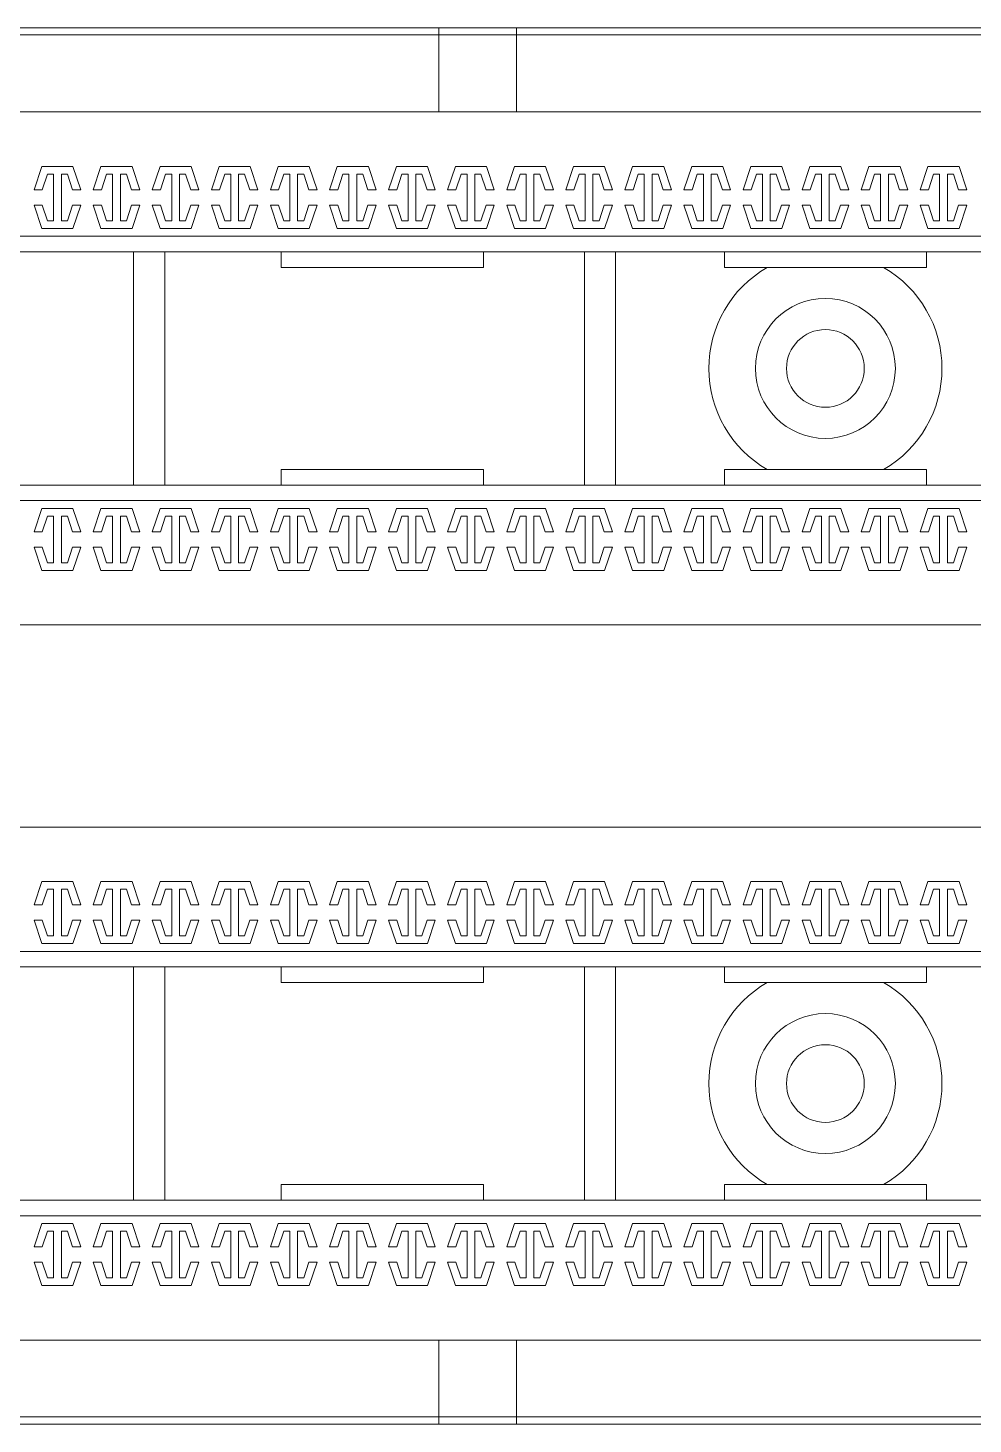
# Model space of a CAD drawing. Header units: millimetres. Extents: x -1589 to 88627, y 12943 to 76663.
# Drawn here: x 41171 to 41779, y 56543 to 57441 of the extents above; entities that cross this region are included whole.
import ezdxf

# ---------------------------------------------------------------- set-up
doc = ezdxf.new("R2010")
doc.units = ezdxf.units.MM
doc.header["$LTSCALE"] = 200
doc.layers.add('LINE', color=3, linetype='Continuous', lineweight=0)

# ---------------------------------------------------------------- blocks, each defined once
blk = doc.blocks.new('110')
at = {"color": 7}
for p, q in [((438.009, 44.905), (262.009, 44.905)), ((325.146, 44.905), (325.146, 39.5)), ((330.146, 44.905), (330.146, 39.5)), ((18.021, 44.45), (464.999, 44.45)), ((447.009, 39.5), (253.01, 39.5)), ((299.11, 34.5), (299.61, 36)), ((299.61, 36), (301.61, 36)), ((301.61, 36), (302.11, 34.5)), ((302.91, 34.5), (303.41, 36)), ((303.41, 36), (305.41, 36)), ((305.41, 36), (305.91, 34.5)), ((306.71, 34.5), (307.21, 36)), ((307.21, 36), (309.21, 36)), ((309.21, 36), (309.71, 34.5)), ((310.51, 34.5), (311.01, 36)), ((311.01, 36), (313.01, 36)), ((313.01, 36), (313.51, 34.5)), ((314.31, 34.5), (314.81, 36)), ((314.81, 36), (316.81, 36)), ((316.81, 36), (317.31, 34.5)), ((318.11, 34.5), (318.61, 36)), ((318.61, 36), (320.61, 36)), ((320.61, 36), (321.11, 34.5)), ((321.91, 34.5), (322.41, 36)), ((322.41, 36), (324.41, 36)), ((324.41, 36), (324.91, 34.5)), ((325.71, 34.5), (326.21, 36)), ((326.21, 36), (328.21, 36)), ((328.21, 36), (328.71, 34.5)), ((329.51, 34.5), (330.01, 36)), ((330.01, 36), (332.01, 36)), ((332.01, 36), (332.51, 34.5)), ((333.31, 34.5), (333.81, 36)), ((333.81, 36), (335.81, 36)), ((335.81, 36), (336.31, 34.5)), ((337.11, 34.5), (337.61, 36)), ((337.61, 36), (339.61, 36)), ((339.61, 36), (340.11, 34.5)), ((340.91, 34.5), (341.41, 36)), ((341.41, 36), (343.41, 36)), ((343.41, 36), (343.91, 34.5)), ((344.71, 34.5), (345.21, 36)), ((345.21, 36), (347.21, 36)), ((347.21, 36), (347.71, 34.5)), ((348.51, 34.5), (349.01, 36)), ((349.01, 36), (351.01, 36)), ((351.01, 36), (351.51, 34.5)), ((352.31, 34.5), (352.81, 36)), ((352.81, 36), (354.81, 36)), ((354.81, 36), (355.31, 34.5)), ((356.11, 34.5), (356.61, 36)), ((356.61, 36), (358.61, 36)), ((358.61, 36), (359.11, 34.5)), ((299.97, 35.5), (299.637, 34.5)), ((300.36, 35.5), (299.97, 35.5)), ((300.36, 32.5), (300.36, 35.5)), ((301.25, 35.5), (300.86, 35.5)), ((300.86, 35.5), (300.86, 32.5)), ((301.583, 34.5), (301.25, 35.5)), ((303.77, 35.5), (303.437, 34.5)), ((304.16, 35.5), (303.77, 35.5)), ((304.16, 32.5), (304.16, 35.5)), ((305.05, 35.5), (304.66, 35.5)), ((304.66, 35.5), (304.66, 32.5)), ((305.383, 34.5), (305.05, 35.5)), ((307.57, 35.5), (307.237, 34.5)), ((307.96, 35.5), (307.57, 35.5)), ((307.96, 32.5), (307.96, 35.5)), ((308.85, 35.5), (308.46, 35.5)), ((308.46, 35.5), (308.46, 32.5)), ((309.183, 34.5), (308.85, 35.5)), ((311.37, 35.5), (311.037, 34.5)), ((311.76, 35.5), (311.37, 35.5)), ((311.76, 32.5), (311.76, 35.5)), ((312.65, 35.5), (312.26, 35.5)), ((312.26, 35.5), (312.26, 32.5)), ((312.983, 34.5), (312.65, 35.5)), ((315.17, 35.5), (314.837, 34.5)), ((315.56, 35.5), (315.17, 35.5)), ((315.56, 32.5), (315.56, 35.5)), ((316.449, 35.5), (316.06, 35.5)), ((316.06, 35.5), (316.06, 32.5)), ((316.783, 34.5), (316.449, 35.5)), ((318.97, 35.5), (318.637, 34.5)), ((319.36, 35.5), (318.97, 35.5)), ((319.36, 32.5), (319.36, 35.5)), ((320.249, 35.5), (319.86, 35.5)), ((319.86, 35.5), (319.86, 32.5)), ((320.583, 34.5), (320.249, 35.5)), ((322.77, 35.5), (322.437, 34.5)), ((323.16, 35.5), (322.77, 35.5)), ((323.16, 32.5), (323.16, 35.5)), ((324.049, 35.5), (323.66, 35.5)), ((323.66, 35.5), (323.66, 32.5)), ((324.383, 34.5), (324.049, 35.5)), ((326.57, 35.5), (326.237, 34.5)), ((326.96, 35.5), (326.57, 35.5)), ((326.96, 32.5), (326.96, 35.5)), ((327.849, 35.5), (327.46, 35.5)), ((327.46, 35.5), (327.46, 32.5)), ((328.183, 34.5), (327.849, 35.5)), ((330.37, 35.5), (330.037, 34.5)), ((330.76, 35.5), (330.37, 35.5)), ((330.76, 32.5), (330.76, 35.5)), ((331.649, 35.5), (331.26, 35.5)), ((331.26, 35.5), (331.26, 32.5)), ((331.983, 34.5), (331.649, 35.5)), ((334.17, 35.5), (333.837, 34.5)), ((334.56, 35.5), (334.17, 35.5)), ((334.56, 32.5), (334.56, 35.5)), ((335.449, 35.5), (335.06, 35.5)), ((335.06, 35.5), (335.06, 32.5)), ((335.783, 34.5), (335.449, 35.5)), ((337.97, 35.5), (337.637, 34.5)), ((338.36, 35.5), (337.97, 35.5)), ((338.36, 32.5), (338.36, 35.5)), ((339.249, 35.5), (338.86, 35.5)), ((338.86, 35.5), (338.86, 32.5)), ((339.583, 34.5), (339.249, 35.5)), ((341.77, 35.5), (341.437, 34.5)), ((342.16, 35.5), (341.77, 35.5)), ((342.16, 32.5), (342.16, 35.5)), ((343.049, 35.5), (342.66, 35.5)), ((342.66, 35.5), (342.66, 32.5)), ((343.383, 34.5), (343.049, 35.5)), ((345.57, 35.5), (345.237, 34.5)), ((345.96, 35.5), (345.57, 35.5)), ((345.96, 32.5), (345.96, 35.5)), ((346.849, 35.5), (346.46, 35.5)), ((346.46, 35.5), (346.46, 32.5)), ((347.183, 34.5), (346.849, 35.5)), ((349.37, 35.5), (349.037, 34.5)), ((349.76, 35.5), (349.37, 35.5)), ((349.76, 32.5), (349.76, 35.5)), ((350.649, 35.5), (350.26, 35.5)), ((350.26, 35.5), (350.26, 32.5)), ((350.983, 34.5), (350.649, 35.5)), ((353.17, 35.5), (352.837, 34.5)), ((353.56, 35.5), (353.17, 35.5)), ((353.56, 32.5), (353.56, 35.5)), ((354.449, 35.5), (354.06, 35.5)), ((354.06, 35.5), (354.06, 32.5)), ((354.783, 34.5), (354.449, 35.5)), ((356.97, 35.5), (356.637, 34.5)), ((357.36, 35.5), (356.97, 35.5)), ((357.36, 32.5), (357.36, 35.5)), ((358.249, 35.5), (357.86, 35.5)), ((357.86, 35.5), (357.86, 32.5)), ((358.582, 34.5), (358.249, 35.5)), ((299.637, 34.5), (299.11, 34.5)), ((302.11, 34.5), (301.583, 34.5)), ((303.437, 34.5), (302.91, 34.5)), ((305.91, 34.5), (305.383, 34.5)), ((307.237, 34.5), (306.71, 34.5)), ((309.71, 34.5), (309.183, 34.5)), ((311.037, 34.5), (310.51, 34.5)), ((313.51, 34.5), (312.983, 34.5)), ((314.837, 34.5), (314.31, 34.5)), ((317.31, 34.5), (316.783, 34.5)), ((318.637, 34.5), (318.11, 34.5)), ((321.11, 34.5), (320.583, 34.5)), ((322.437, 34.5), (321.91, 34.5)), ((324.91, 34.5), (324.383, 34.5)), ((326.237, 34.5), (325.71, 34.5)), ((328.71, 34.5), (328.183, 34.5)), ((330.037, 34.5), (329.51, 34.5)), ((332.51, 34.5), (331.983, 34.5)), ((333.837, 34.5), (333.31, 34.5)), ((336.31, 34.5), (335.783, 34.5)), ((337.637, 34.5), (337.11, 34.5)), ((340.11, 34.5), (339.583, 34.5)), ((341.437, 34.5), (340.91, 34.5)), ((343.91, 34.5), (343.383, 34.5)), ((345.237, 34.5), (344.71, 34.5)), ((347.71, 34.5), (347.183, 34.5)), ((349.037, 34.5), (348.51, 34.5)), ((351.51, 34.5), (350.983, 34.5)), ((352.837, 34.5), (352.31, 34.5)), ((355.31, 34.5), (354.783, 34.5)), ((356.637, 34.5), (356.11, 34.5)), ((359.11, 34.5), (358.582, 34.5)), ((299.61, 32), (299.11, 33.5)), ((299.11, 33.5), (299.637, 33.5)), ((299.637, 33.5), (299.97, 32.5)), ((301.25, 32.5), (301.583, 33.5)), ((301.583, 33.5), (302.11, 33.5)), ((302.11, 33.5), (301.61, 32)), ((303.41, 32), (302.91, 33.5)), ((302.91, 33.5), (303.437, 33.5)), ((303.437, 33.5), (303.77, 32.5)), ((305.05, 32.5), (305.383, 33.5)), ((305.383, 33.5), (305.91, 33.5)), ((305.91, 33.5), (305.41, 32)), ((307.21, 32), (306.71, 33.5)), ((306.71, 33.5), (307.237, 33.5)), ((307.237, 33.5), (307.57, 32.5)), ((308.85, 32.5), (309.183, 33.5)), ((309.183, 33.5), (309.71, 33.5)), ((309.71, 33.5), (309.21, 32)), ((311.01, 32), (310.51, 33.5)), ((310.51, 33.5), (311.037, 33.5)), ((311.037, 33.5), (311.37, 32.5)), ((312.65, 32.5), (312.983, 33.5)), ((312.983, 33.5), (313.51, 33.5)), ((313.51, 33.5), (313.01, 32)), ((314.81, 32), (314.31, 33.5)), ((314.31, 33.5), (314.837, 33.5)), ((314.837, 33.5), (315.17, 32.5)), ((316.449, 32.5), (316.783, 33.5)), ((316.783, 33.5), (317.31, 33.5)), ((317.31, 33.5), (316.81, 32)), ((318.61, 32), (318.11, 33.5)), ((318.11, 33.5), (318.637, 33.5)), ((318.637, 33.5), (318.97, 32.5)), ((320.249, 32.5), (320.583, 33.5)), ((320.583, 33.5), (321.11, 33.5)), ((321.11, 33.5), (320.61, 32)), ((322.41, 32), (321.91, 33.5)), ((321.91, 33.5), (322.437, 33.5)), ((322.437, 33.5), (322.77, 32.5)), ((324.049, 32.5), (324.383, 33.5)), ((324.383, 33.5), (324.91, 33.5)), ((324.91, 33.5), (324.41, 32)), ((326.21, 32), (325.71, 33.5)), ((325.71, 33.5), (326.237, 33.5)), ((326.237, 33.5), (326.57, 32.5)), ((327.849, 32.5), (328.183, 33.5)), ((328.183, 33.5), (328.71, 33.5)), ((328.71, 33.5), (328.21, 32)), ((330.01, 32), (329.51, 33.5)), ((329.51, 33.5), (330.037, 33.5)), ((330.037, 33.5), (330.37, 32.5)), ((331.649, 32.5), (331.983, 33.5)), ((331.983, 33.5), (332.51, 33.5)), ((332.51, 33.5), (332.01, 32)), ((333.81, 32), (333.31, 33.5)), ((333.31, 33.5), (333.837, 33.5)), ((333.837, 33.5), (334.17, 32.5)), ((335.449, 32.5), (335.783, 33.5)), ((335.783, 33.5), (336.31, 33.5)), ((336.31, 33.5), (335.81, 32)), ((337.61, 32), (337.11, 33.5)), ((337.11, 33.5), (337.637, 33.5)), ((337.637, 33.5), (337.97, 32.5)), ((339.249, 32.5), (339.583, 33.5)), ((339.583, 33.5), (340.11, 33.5)), ((340.11, 33.5), (339.61, 32)), ((341.41, 32), (340.91, 33.5)), ((340.91, 33.5), (341.437, 33.5)), ((341.437, 33.5), (341.77, 32.5)), ((343.049, 32.5), (343.383, 33.5)), ((343.383, 33.5), (343.91, 33.5)), ((343.91, 33.5), (343.41, 32)), ((345.21, 32), (344.71, 33.5)), ((344.71, 33.5), (345.237, 33.5)), ((345.237, 33.5), (345.57, 32.5)), ((346.849, 32.5), (347.183, 33.5)), ((347.183, 33.5), (347.71, 33.5)), ((347.71, 33.5), (347.21, 32)), ((349.01, 32), (348.51, 33.5)), ((348.51, 33.5), (349.037, 33.5)), ((349.037, 33.5), (349.37, 32.5)), ((350.649, 32.5), (350.983, 33.5)), ((350.983, 33.5), (351.51, 33.5)), ((351.51, 33.5), (351.01, 32)), ((352.81, 32), (352.31, 33.5)), ((352.31, 33.5), (352.837, 33.5)), ((352.837, 33.5), (353.17, 32.5)), ((354.449, 32.5), (354.783, 33.5)), ((354.783, 33.5), (355.31, 33.5)), ((355.31, 33.5), (354.81, 32)), ((356.61, 32), (356.11, 33.5)), ((356.11, 33.5), (356.637, 33.5)), ((356.637, 33.5), (356.97, 32.5)), ((358.249, 32.5), (358.582, 33.5)), ((358.582, 33.5), (359.11, 33.5)), ((359.11, 33.5), (358.61, 32)), ((299.97, 32.5), (300.36, 32.5)), ((300.86, 32.5), (301.25, 32.5)), ((303.77, 32.5), (304.16, 32.5)), ((304.66, 32.5), (305.05, 32.5)), ((307.57, 32.5), (307.96, 32.5)), ((308.46, 32.5), (308.85, 32.5)), ((311.37, 32.5), (311.76, 32.5)), ((312.26, 32.5), (312.65, 32.5)), ((315.17, 32.5), (315.56, 32.5)), ((316.06, 32.5), (316.449, 32.5)), ((318.97, 32.5), (319.36, 32.5)), ((319.86, 32.5), (320.249, 32.5)), ((322.77, 32.5), (323.16, 32.5)), ((323.66, 32.5), (324.049, 32.5)), ((326.57, 32.5), (326.96, 32.5)), ((327.46, 32.5), (327.849, 32.5)), ((330.37, 32.5), (330.76, 32.5)), ((331.26, 32.5), (331.649, 32.5)), ((334.17, 32.5), (334.56, 32.5)), ((335.06, 32.5), (335.449, 32.5)), ((337.97, 32.5), (338.36, 32.5)), ((338.86, 32.5), (339.249, 32.5)), ((341.77, 32.5), (342.16, 32.5)), ((342.66, 32.5), (343.049, 32.5)), ((345.57, 32.5), (345.96, 32.5)), ((346.46, 32.5), (346.849, 32.5)), ((349.37, 32.5), (349.76, 32.5)), ((350.26, 32.5), (350.649, 32.5)), ((353.17, 32.5), (353.56, 32.5)), ((354.06, 32.5), (354.449, 32.5)), ((356.97, 32.5), (357.36, 32.5)), ((357.86, 32.5), (358.249, 32.5)), ((253.01, 31.5), (447.009, 31.5)), ((301.61, 32), (299.61, 32)), ((305.41, 32), (303.41, 32)), ((309.21, 32), (307.21, 32)), ((313.01, 32), (311.01, 32)), ((316.81, 32), (314.81, 32)), ((320.61, 32), (318.61, 32)), ((324.41, 32), (322.41, 32)), ((328.21, 32), (326.21, 32)), ((332.01, 32), (330.01, 32)), ((335.81, 32), (333.81, 32)), ((339.61, 32), (337.61, 32)), ((343.41, 32), (341.41, 32)), ((347.21, 32), (345.21, 32)), ((351.01, 32), (349.01, 32)), ((354.81, 32), (352.81, 32)), ((358.61, 32), (356.61, 32)), ((458.009, 30.5), (242.01, 30.5)), ((305.51, 30.5), (305.51, 15.5)), ((307.51, 30.5), (307.51, 15.5)), ((315.01, 30.5), (315.01, 29.5)), ((328.01, 30.5), (328.01, 29.5)), ((334.51, 30.5), (334.51, 15.5)), ((336.51, 30.5), (336.51, 15.5)), ((343.51, 30.5), (343.51, 29.5)), ((356.51, 30.5), (356.51, 29.5)), ((315.01, 29.5), (328.01, 29.5)), ((356.51, 29.5), (343.51, 29.5)), ((315.01, 16.5), (328.01, 16.5)), ((315.01, 16.5), (315.01, 15.5)), ((328.01, 16.5), (328.01, 15.5)), ((343.51, 16.5), (343.51, 15.5)), ((356.51, 16.5), (343.51, 16.5)), ((356.51, 16.5), (356.51, 15.5)), ((458.009, 15.5), (242.01, 15.5)), ((253.01, 14.5), (447.009, 14.5)), ((299.61, 14), (299.11, 12.5)), ((301.61, 14), (299.61, 14)), ((299.637, 12.5), (299.97, 13.5)), ((299.97, 13.5), (300.36, 13.5)), ((300.36, 13.5), (300.36, 10.5)), ((300.86, 10.5), (300.86, 13.5)), ((300.86, 13.5), (301.25, 13.5)), ((301.25, 13.5), (301.583, 12.5)), ((302.11, 12.5), (301.61, 14)), ((303.41, 14), (302.91, 12.5)), ((305.41, 14), (303.41, 14)), ((303.437, 12.5), (303.77, 13.5)), ((303.77, 13.5), (304.16, 13.5)), ((304.16, 13.5), (304.16, 10.5)), ((304.66, 10.5), (304.66, 13.5)), ((304.66, 13.5), (305.05, 13.5)), ((305.05, 13.5), (305.383, 12.5)), ((305.91, 12.5), (305.41, 14)), ((307.21, 14), (306.71, 12.5)), ((309.21, 14), (307.21, 14)), ((307.237, 12.5), (307.57, 13.5)), ((307.57, 13.5), (307.96, 13.5)), ((307.96, 13.5), (307.96, 10.5)), ((308.46, 10.5), (308.46, 13.5)), ((308.46, 13.5), (308.85, 13.5)), ((308.85, 13.5), (309.183, 12.5)), ((309.71, 12.5), (309.21, 14)), ((311.01, 14), (310.51, 12.5)), ((313.01, 14), (311.01, 14)), ((311.037, 12.5), (311.37, 13.5)), ((311.37, 13.5), (311.76, 13.5)), ((311.76, 13.5), (311.76, 10.5)), ((312.26, 10.5), (312.26, 13.5)), ((312.26, 13.5), (312.65, 13.5)), ((312.65, 13.5), (312.983, 12.5)), ((313.51, 12.5), (313.01, 14)), ((314.81, 14), (314.31, 12.5)), ((316.81, 14), (314.81, 14)), ((314.837, 12.5), (315.17, 13.5)), ((315.17, 13.5), (315.56, 13.5)), ((315.56, 13.5), (315.56, 10.5)), ((316.06, 10.5), (316.06, 13.5)), ((316.06, 13.5), (316.449, 13.5)), ((316.449, 13.5), (316.783, 12.5)), ((317.31, 12.5), (316.81, 14)), ((318.61, 14), (318.11, 12.5)), ((320.61, 14), (318.61, 14)), ((318.637, 12.5), (318.97, 13.5)), ((318.97, 13.5), (319.36, 13.5)), ((319.36, 13.5), (319.36, 10.5)), ((319.86, 10.5), (319.86, 13.5)), ((319.86, 13.5), (320.249, 13.5)), ((320.249, 13.5), (320.583, 12.5)), ((321.11, 12.5), (320.61, 14)), ((322.41, 14), (321.91, 12.5)), ((324.41, 14), (322.41, 14)), ((322.437, 12.5), (322.77, 13.5)), ((322.77, 13.5), (323.16, 13.5)), ((323.16, 13.5), (323.16, 10.5)), ((323.66, 10.5), (323.66, 13.5)), ((323.66, 13.5), (324.049, 13.5)), ((324.049, 13.5), (324.383, 12.5)), ((324.91, 12.5), (324.41, 14)), ((326.21, 14), (325.71, 12.5)), ((328.21, 14), (326.21, 14)), ((326.237, 12.5), (326.57, 13.5)), ((326.57, 13.5), (326.96, 13.5)), ((326.96, 13.5), (326.96, 10.5)), ((327.46, 10.5), (327.46, 13.5)), ((327.46, 13.5), (327.849, 13.5)), ((327.849, 13.5), (328.183, 12.5)), ((328.71, 12.5), (328.21, 14)), ((330.01, 14), (329.51, 12.5)), ((332.01, 14), (330.01, 14)), ((330.037, 12.5), (330.37, 13.5)), ((330.37, 13.5), (330.76, 13.5)), ((330.76, 13.5), (330.76, 10.5)), ((331.26, 10.5), (331.26, 13.5)), ((331.26, 13.5), (331.649, 13.5)), ((331.649, 13.5), (331.983, 12.5)), ((332.51, 12.5), (332.01, 14)), ((333.81, 14), (333.31, 12.5)), ((335.81, 14), (333.81, 14)), ((333.837, 12.5), (334.17, 13.5)), ((334.17, 13.5), (334.56, 13.5)), ((334.56, 13.5), (334.56, 10.5)), ((335.06, 10.5), (335.06, 13.5)), ((335.06, 13.5), (335.449, 13.5)), ((335.449, 13.5), (335.783, 12.5)), ((336.31, 12.5), (335.81, 14)), ((337.61, 14), (337.11, 12.5)), ((339.61, 14), (337.61, 14)), ((337.637, 12.5), (337.97, 13.5)), ((337.97, 13.5), (338.36, 13.5)), ((338.36, 13.5), (338.36, 10.5)), ((338.86, 10.5), (338.86, 13.5)), ((338.86, 13.5), (339.249, 13.5)), ((339.249, 13.5), (339.583, 12.5)), ((340.11, 12.5), (339.61, 14)), ((341.41, 14), (340.91, 12.5)), ((343.41, 14), (341.41, 14)), ((341.437, 12.5), (341.77, 13.5)), ((341.77, 13.5), (342.16, 13.5)), ((342.16, 13.5), (342.16, 10.5)), ((342.66, 10.5), (342.66, 13.5)), ((342.66, 13.5), (343.049, 13.5)), ((343.049, 13.5), (343.383, 12.5)), ((343.91, 12.5), (343.41, 14)), ((345.21, 14), (344.71, 12.5)), ((347.21, 14), (345.21, 14)), ((345.237, 12.5), (345.57, 13.5)), ((345.57, 13.5), (345.96, 13.5)), ((345.96, 13.5), (345.96, 10.5)), ((346.46, 10.5), (346.46, 13.5)), ((346.46, 13.5), (346.849, 13.5)), ((346.849, 13.5), (347.183, 12.5)), ((347.71, 12.5), (347.21, 14)), ((349.01, 14), (348.51, 12.5)), ((351.01, 14), (349.01, 14)), ((349.037, 12.5), (349.37, 13.5)), ((349.37, 13.5), (349.76, 13.5)), ((349.76, 13.5), (349.76, 10.5)), ((350.26, 10.5), (350.26, 13.5)), ((350.26, 13.5), (350.649, 13.5)), ((350.649, 13.5), (350.983, 12.5)), ((351.51, 12.5), (351.01, 14)), ((352.81, 14), (352.31, 12.5)), ((354.81, 14), (352.81, 14)), ((352.837, 12.5), (353.17, 13.5)), ((353.17, 13.5), (353.56, 13.5)), ((353.56, 13.5), (353.56, 10.5)), ((354.06, 10.5), (354.06, 13.5)), ((354.06, 13.5), (354.449, 13.5)), ((354.449, 13.5), (354.783, 12.5)), ((355.31, 12.5), (354.81, 14)), ((356.61, 14), (356.11, 12.5)), ((358.61, 14), (356.61, 14)), ((356.637, 12.5), (356.97, 13.5)), ((356.97, 13.5), (357.36, 13.5)), ((357.36, 13.5), (357.36, 10.5)), ((357.86, 10.5), (357.86, 13.5)), ((357.86, 13.5), (358.249, 13.5)), ((358.249, 13.5), (358.582, 12.5)), ((359.11, 12.5), (358.61, 14)), ((299.11, 12.5), (299.637, 12.5)), ((301.583, 12.5), (302.11, 12.5)), ((302.91, 12.5), (303.437, 12.5)), ((305.383, 12.5), (305.91, 12.5)), ((306.71, 12.5), (307.237, 12.5)), ((309.183, 12.5), (309.71, 12.5)), ((310.51, 12.5), (311.037, 12.5)), ((312.983, 12.5), (313.51, 12.5)), ((314.31, 12.5), (314.837, 12.5)), ((316.783, 12.5), (317.31, 12.5)), ((318.11, 12.5), (318.637, 12.5)), ((320.583, 12.5), (321.11, 12.5)), ((321.91, 12.5), (322.437, 12.5)), ((324.383, 12.5), (324.91, 12.5)), ((325.71, 12.5), (326.237, 12.5)), ((328.183, 12.5), (328.71, 12.5)), ((329.51, 12.5), (330.037, 12.5)), ((331.983, 12.5), (332.51, 12.5)), ((333.31, 12.5), (333.837, 12.5)), ((335.783, 12.5), (336.31, 12.5)), ((337.11, 12.5), (337.637, 12.5)), ((339.583, 12.5), (340.11, 12.5)), ((340.91, 12.5), (341.437, 12.5)), ((343.383, 12.5), (343.91, 12.5)), ((344.71, 12.5), (345.237, 12.5)), ((347.183, 12.5), (347.71, 12.5)), ((348.51, 12.5), (349.037, 12.5)), ((350.983, 12.5), (351.51, 12.5)), ((352.31, 12.5), (352.837, 12.5)), ((354.783, 12.5), (355.31, 12.5)), ((356.11, 12.5), (356.637, 12.5)), ((358.582, 12.5), (359.11, 12.5)), ((299.637, 11.5), (299.11, 11.5)), ((299.11, 11.5), (299.61, 10)), ((299.97, 10.5), (299.637, 11.5)), ((301.583, 11.5), (301.25, 10.5)), ((302.11, 11.5), (301.583, 11.5)), ((301.61, 10), (302.11, 11.5)), ((303.437, 11.5), (302.91, 11.5)), ((302.91, 11.5), (303.41, 10)), ((303.77, 10.5), (303.437, 11.5)), ((305.383, 11.5), (305.05, 10.5)), ((305.91, 11.5), (305.383, 11.5)), ((305.41, 10), (305.91, 11.5)), ((307.237, 11.5), (306.71, 11.5)), ((306.71, 11.5), (307.21, 10)), ((307.57, 10.5), (307.237, 11.5)), ((309.183, 11.5), (308.85, 10.5)), ((309.71, 11.5), (309.183, 11.5)), ((309.21, 10), (309.71, 11.5)), ((311.037, 11.5), (310.51, 11.5)), ((310.51, 11.5), (311.01, 10)), ((311.37, 10.5), (311.037, 11.5)), ((312.983, 11.5), (312.65, 10.5)), ((313.51, 11.5), (312.983, 11.5)), ((313.01, 10), (313.51, 11.5)), ((314.837, 11.5), (314.31, 11.5)), ((314.31, 11.5), (314.81, 10)), ((315.17, 10.5), (314.837, 11.5)), ((316.783, 11.5), (316.449, 10.5)), ((317.31, 11.5), (316.783, 11.5)), ((316.81, 10), (317.31, 11.5)), ((318.637, 11.5), (318.11, 11.5)), ((318.11, 11.5), (318.61, 10)), ((318.97, 10.5), (318.637, 11.5)), ((320.583, 11.5), (320.249, 10.5)), ((321.11, 11.5), (320.583, 11.5)), ((320.61, 10), (321.11, 11.5)), ((322.437, 11.5), (321.91, 11.5)), ((321.91, 11.5), (322.41, 10)), ((322.77, 10.5), (322.437, 11.5)), ((324.383, 11.5), (324.049, 10.5)), ((324.91, 11.5), (324.383, 11.5)), ((324.41, 10), (324.91, 11.5)), ((326.237, 11.5), (325.71, 11.5)), ((325.71, 11.5), (326.21, 10)), ((326.57, 10.5), (326.237, 11.5)), ((328.183, 11.5), (327.849, 10.5)), ((328.71, 11.5), (328.183, 11.5)), ((328.21, 10), (328.71, 11.5)), ((330.037, 11.5), (329.51, 11.5)), ((329.51, 11.5), (330.01, 10)), ((330.37, 10.5), (330.037, 11.5)), ((331.983, 11.5), (331.649, 10.5)), ((332.51, 11.5), (331.983, 11.5)), ((332.01, 10), (332.51, 11.5)), ((333.837, 11.5), (333.31, 11.5)), ((333.31, 11.5), (333.81, 10)), ((334.17, 10.5), (333.837, 11.5)), ((335.783, 11.5), (335.449, 10.5)), ((336.31, 11.5), (335.783, 11.5)), ((335.81, 10), (336.31, 11.5)), ((337.637, 11.5), (337.11, 11.5)), ((337.11, 11.5), (337.61, 10)), ((337.97, 10.5), (337.637, 11.5)), ((339.583, 11.5), (339.249, 10.5)), ((340.11, 11.5), (339.583, 11.5)), ((339.61, 10), (340.11, 11.5)), ((341.437, 11.5), (340.91, 11.5)), ((340.91, 11.5), (341.41, 10)), ((341.77, 10.5), (341.437, 11.5)), ((343.383, 11.5), (343.049, 10.5)), ((343.91, 11.5), (343.383, 11.5)), ((343.41, 10), (343.91, 11.5)), ((345.237, 11.5), (344.71, 11.5)), ((344.71, 11.5), (345.21, 10)), ((345.57, 10.5), (345.237, 11.5)), ((347.183, 11.5), (346.849, 10.5)), ((347.71, 11.5), (347.183, 11.5)), ((347.21, 10), (347.71, 11.5)), ((349.037, 11.5), (348.51, 11.5)), ((348.51, 11.5), (349.01, 10)), ((349.37, 10.5), (349.037, 11.5)), ((350.983, 11.5), (350.649, 10.5)), ((351.51, 11.5), (350.983, 11.5)), ((351.01, 10), (351.51, 11.5)), ((352.837, 11.5), (352.31, 11.5)), ((352.31, 11.5), (352.81, 10)), ((353.17, 10.5), (352.837, 11.5)), ((354.783, 11.5), (354.449, 10.5)), ((355.31, 11.5), (354.783, 11.5)), ((354.81, 10), (355.31, 11.5)), ((356.637, 11.5), (356.11, 11.5)), ((356.11, 11.5), (356.61, 10)), ((356.97, 10.5), (356.637, 11.5)), ((358.582, 11.5), (358.249, 10.5)), ((359.11, 11.5), (358.582, 11.5)), ((358.61, 10), (359.11, 11.5)), ((299.61, 10), (301.61, 10)), ((300.36, 10.5), (299.97, 10.5)), ((301.25, 10.5), (300.86, 10.5)), ((303.41, 10), (305.41, 10)), ((304.16, 10.5), (303.77, 10.5)), ((305.05, 10.5), (304.66, 10.5)), ((307.21, 10), (309.21, 10)), ((307.96, 10.5), (307.57, 10.5)), ((308.85, 10.5), (308.46, 10.5)), ((311.01, 10), (313.01, 10)), ((311.76, 10.5), (311.37, 10.5)), ((312.65, 10.5), (312.26, 10.5)), ((314.81, 10), (316.81, 10)), ((315.56, 10.5), (315.17, 10.5)), ((316.449, 10.5), (316.06, 10.5)), ((318.61, 10), (320.61, 10)), ((319.36, 10.5), (318.97, 10.5)), ((320.249, 10.5), (319.86, 10.5)), ((322.41, 10), (324.41, 10)), ((323.16, 10.5), (322.77, 10.5)), ((324.049, 10.5), (323.66, 10.5)), ((326.21, 10), (328.21, 10)), ((326.96, 10.5), (326.57, 10.5)), ((327.849, 10.5), (327.46, 10.5)), ((330.01, 10), (332.01, 10)), ((330.76, 10.5), (330.37, 10.5)), ((331.649, 10.5), (331.26, 10.5)), ((333.81, 10), (335.81, 10)), ((334.56, 10.5), (334.17, 10.5)), ((335.449, 10.5), (335.06, 10.5)), ((337.61, 10), (339.61, 10)), ((338.36, 10.5), (337.97, 10.5)), ((339.249, 10.5), (338.86, 10.5)), ((341.41, 10), (343.41, 10)), ((342.16, 10.5), (341.77, 10.5)), ((343.049, 10.5), (342.66, 10.5)), ((345.21, 10), (347.21, 10)), ((345.96, 10.5), (345.57, 10.5)), ((346.849, 10.5), (346.46, 10.5)), ((349.01, 10), (351.01, 10)), ((349.76, 10.5), (349.37, 10.5)), ((350.649, 10.5), (350.26, 10.5)), ((352.81, 10), (354.81, 10)), ((353.56, 10.5), (353.17, 10.5)), ((354.449, 10.5), (354.06, 10.5)), ((356.61, 10), (358.61, 10)), ((357.36, 10.5), (356.97, 10.5)), ((358.249, 10.5), (357.86, 10.5)), ((447.009, 6.5), (253.01, 6.5)), ((447.009, -6.5), (253.01, -6.5)), ((299.11, -11.5), (299.61, -10)), ((299.61, -10), (301.61, -10)), ((299.97, -10.5), (299.637, -11.5)), ((300.36, -10.5), (299.97, -10.5)), ((300.36, -13.5), (300.36, -10.5)), ((301.25, -10.5), (300.86, -10.5)), ((300.86, -10.5), (300.86, -13.5)), ((301.583, -11.5), (301.25, -10.5)), ((301.61, -10), (302.11, -11.5)), ((302.91, -11.5), (303.41, -10)), ((303.41, -10), (305.41, -10)), ((303.77, -10.5), (303.437, -11.5)), ((304.16, -10.5), (303.77, -10.5)), ((304.16, -13.5), (304.16, -10.5)), ((305.05, -10.5), (304.66, -10.5)), ((304.66, -10.5), (304.66, -13.5)), ((305.383, -11.5), (305.05, -10.5)), ((305.41, -10), (305.91, -11.5)), ((306.71, -11.5), (307.21, -10)), ((307.21, -10), (309.21, -10)), ((307.57, -10.5), (307.237, -11.5)), ((307.96, -10.5), (307.57, -10.5)), ((307.96, -13.5), (307.96, -10.5)), ((308.85, -10.5), (308.46, -10.5)), ((308.46, -10.5), (308.46, -13.5)), ((309.183, -11.5), (308.85, -10.5)), ((309.21, -10), (309.71, -11.5)), ((310.51, -11.5), (311.01, -10)), ((311.01, -10), (313.01, -10)), ((311.37, -10.5), (311.037, -11.5)), ((311.76, -10.5), (311.37, -10.5)), ((311.76, -13.5), (311.76, -10.5)), ((312.65, -10.5), (312.26, -10.5)), ((312.26, -10.5), (312.26, -13.5)), ((312.983, -11.5), (312.65, -10.5)), ((313.01, -10), (313.51, -11.5)), ((314.31, -11.5), (314.81, -10)), ((314.81, -10), (316.81, -10)), ((315.17, -10.5), (314.837, -11.5)), ((315.56, -10.5), (315.17, -10.5)), ((315.56, -13.5), (315.56, -10.5)), ((316.449, -10.5), (316.06, -10.5)), ((316.06, -10.5), (316.06, -13.5)), ((316.783, -11.5), (316.449, -10.5)), ((316.81, -10), (317.31, -11.5)), ((318.11, -11.5), (318.61, -10)), ((318.61, -10), (320.61, -10)), ((318.97, -10.5), (318.637, -11.5)), ((319.36, -10.5), (318.97, -10.5)), ((319.36, -13.5), (319.36, -10.5)), ((320.249, -10.5), (319.86, -10.5)), ((319.86, -10.5), (319.86, -13.5)), ((320.583, -11.5), (320.249, -10.5)), ((320.61, -10), (321.11, -11.5)), ((321.91, -11.5), (322.41, -10)), ((322.41, -10), (324.41, -10)), ((322.77, -10.5), (322.437, -11.5)), ((323.16, -10.5), (322.77, -10.5)), ((323.16, -13.5), (323.16, -10.5)), ((324.049, -10.5), (323.66, -10.5)), ((323.66, -10.5), (323.66, -13.5)), ((324.383, -11.5), (324.049, -10.5)), ((324.41, -10), (324.91, -11.5)), ((325.71, -11.5), (326.21, -10)), ((326.21, -10), (328.21, -10)), ((326.57, -10.5), (326.237, -11.5)), ((326.96, -10.5), (326.57, -10.5)), ((326.96, -13.5), (326.96, -10.5)), ((327.849, -10.5), (327.46, -10.5)), ((327.46, -10.5), (327.46, -13.5)), ((328.183, -11.5), (327.849, -10.5)), ((328.21, -10), (328.71, -11.5)), ((329.51, -11.5), (330.01, -10)), ((330.01, -10), (332.01, -10)), ((330.37, -10.5), (330.037, -11.5)), ((330.76, -10.5), (330.37, -10.5)), ((330.76, -13.5), (330.76, -10.5)), ((331.649, -10.5), (331.26, -10.5)), ((331.26, -10.5), (331.26, -13.5)), ((331.983, -11.5), (331.649, -10.5)), ((332.01, -10), (332.51, -11.5)), ((333.31, -11.5), (333.81, -10)), ((333.81, -10), (335.81, -10)), ((334.17, -10.5), (333.837, -11.5)), ((334.56, -10.5), (334.17, -10.5)), ((334.56, -13.5), (334.56, -10.5)), ((335.449, -10.5), (335.06, -10.5)), ((335.06, -10.5), (335.06, -13.5)), ((335.783, -11.5), (335.449, -10.5)), ((335.81, -10), (336.31, -11.5)), ((337.11, -11.5), (337.61, -10)), ((337.61, -10), (339.61, -10)), ((337.97, -10.5), (337.637, -11.5)), ((338.36, -10.5), (337.97, -10.5)), ((338.36, -13.5), (338.36, -10.5)), ((339.249, -10.5), (338.86, -10.5)), ((338.86, -10.5), (338.86, -13.5)), ((339.583, -11.5), (339.249, -10.5)), ((339.61, -10), (340.11, -11.5)), ((340.91, -11.5), (341.41, -10)), ((341.41, -10), (343.41, -10)), ((341.77, -10.5), (341.437, -11.5)), ((342.16, -10.5), (341.77, -10.5)), ((342.16, -13.5), (342.16, -10.5)), ((343.049, -10.5), (342.66, -10.5)), ((342.66, -10.5), (342.66, -13.5)), ((343.383, -11.5), (343.049, -10.5)), ((343.41, -10), (343.91, -11.5)), ((344.71, -11.5), (345.21, -10)), ((345.21, -10), (347.21, -10)), ((345.57, -10.5), (345.237, -11.5)), ((345.96, -10.5), (345.57, -10.5)), ((345.96, -13.5), (345.96, -10.5)), ((346.849, -10.5), (346.46, -10.5)), ((346.46, -10.5), (346.46, -13.5)), ((347.183, -11.5), (346.849, -10.5)), ((347.21, -10), (347.71, -11.5)), ((348.51, -11.5), (349.01, -10)), ((349.01, -10), (351.01, -10)), ((349.37, -10.5), (349.037, -11.5)), ((349.76, -10.5), (349.37, -10.5)), ((349.76, -13.5), (349.76, -10.5)), ((350.649, -10.5), (350.26, -10.5)), ((350.26, -10.5), (350.26, -13.5)), ((350.983, -11.5), (350.649, -10.5)), ((351.01, -10), (351.51, -11.5)), ((352.31, -11.5), (352.81, -10)), ((352.81, -10), (354.81, -10)), ((353.17, -10.5), (352.837, -11.5)), ((353.56, -10.5), (353.17, -10.5)), ((353.56, -13.5), (353.56, -10.5)), ((354.449, -10.5), (354.06, -10.5)), ((354.06, -10.5), (354.06, -13.5)), ((354.783, -11.5), (354.449, -10.5)), ((354.81, -10), (355.31, -11.5)), ((356.11, -11.5), (356.61, -10)), ((356.61, -10), (358.61, -10)), ((356.97, -10.5), (356.637, -11.5)), ((357.36, -10.5), (356.97, -10.5)), ((357.36, -13.5), (357.36, -10.5)), ((358.249, -10.5), (357.86, -10.5)), ((357.86, -10.5), (357.86, -13.5)), ((358.582, -11.5), (358.249, -10.5)), ((358.61, -10), (359.11, -11.5)), ((299.637, -11.5), (299.11, -11.5)), ((302.11, -11.5), (301.583, -11.5)), ((303.437, -11.5), (302.91, -11.5)), ((305.91, -11.5), (305.383, -11.5)), ((307.237, -11.5), (306.71, -11.5)), ((309.71, -11.5), (309.183, -11.5)), ((311.037, -11.5), (310.51, -11.5)), ((313.51, -11.5), (312.983, -11.5)), ((314.837, -11.5), (314.31, -11.5)), ((317.31, -11.5), (316.783, -11.5)), ((318.637, -11.5), (318.11, -11.5)), ((321.11, -11.5), (320.583, -11.5)), ((322.437, -11.5), (321.91, -11.5)), ((324.91, -11.5), (324.383, -11.5)), ((326.237, -11.5), (325.71, -11.5)), ((328.71, -11.5), (328.183, -11.5)), ((330.037, -11.5), (329.51, -11.5)), ((332.51, -11.5), (331.983, -11.5)), ((333.837, -11.5), (333.31, -11.5)), ((336.31, -11.5), (335.783, -11.5)), ((337.637, -11.5), (337.11, -11.5)), ((340.11, -11.5), (339.583, -11.5)), ((341.437, -11.5), (340.91, -11.5)), ((343.91, -11.5), (343.383, -11.5)), ((345.237, -11.5), (344.71, -11.5)), ((347.71, -11.5), (347.183, -11.5)), ((349.037, -11.5), (348.51, -11.5)), ((351.51, -11.5), (350.983, -11.5)), ((352.837, -11.5), (352.31, -11.5)), ((355.31, -11.5), (354.783, -11.5)), ((356.637, -11.5), (356.11, -11.5)), ((359.11, -11.5), (358.582, -11.5)), ((299.61, -14), (299.11, -12.5)), ((299.11, -12.5), (299.637, -12.5)), ((299.637, -12.5), (299.97, -13.5)), ((301.25, -13.5), (301.583, -12.5)), ((301.583, -12.5), (302.11, -12.5)), ((302.11, -12.5), (301.61, -14)), ((303.41, -14), (302.91, -12.5)), ((302.91, -12.5), (303.437, -12.5)), ((303.437, -12.5), (303.77, -13.5)), ((305.05, -13.5), (305.383, -12.5)), ((305.383, -12.5), (305.91, -12.5)), ((305.91, -12.5), (305.41, -14)), ((307.21, -14), (306.71, -12.5)), ((306.71, -12.5), (307.237, -12.5)), ((307.237, -12.5), (307.57, -13.5)), ((308.85, -13.5), (309.183, -12.5)), ((309.183, -12.5), (309.71, -12.5)), ((309.71, -12.5), (309.21, -14)), ((311.01, -14), (310.51, -12.5)), ((310.51, -12.5), (311.037, -12.5)), ((311.037, -12.5), (311.37, -13.5)), ((312.65, -13.5), (312.983, -12.5)), ((312.983, -12.5), (313.51, -12.5)), ((313.51, -12.5), (313.01, -14)), ((314.81, -14), (314.31, -12.5)), ((314.31, -12.5), (314.837, -12.5)), ((314.837, -12.5), (315.17, -13.5)), ((316.449, -13.5), (316.783, -12.5)), ((316.783, -12.5), (317.31, -12.5)), ((317.31, -12.5), (316.81, -14)), ((318.61, -14), (318.11, -12.5)), ((318.11, -12.5), (318.637, -12.5)), ((318.637, -12.5), (318.97, -13.5)), ((320.249, -13.5), (320.583, -12.5)), ((320.583, -12.5), (321.11, -12.5)), ((321.11, -12.5), (320.61, -14)), ((322.41, -14), (321.91, -12.5)), ((321.91, -12.5), (322.437, -12.5)), ((322.437, -12.5), (322.77, -13.5)), ((324.049, -13.5), (324.383, -12.5)), ((324.383, -12.5), (324.91, -12.5)), ((324.91, -12.5), (324.41, -14)), ((326.21, -14), (325.71, -12.5)), ((325.71, -12.5), (326.237, -12.5)), ((326.237, -12.5), (326.57, -13.5)), ((327.849, -13.5), (328.183, -12.5)), ((328.183, -12.5), (328.71, -12.5)), ((328.71, -12.5), (328.21, -14)), ((330.01, -14), (329.51, -12.5)), ((329.51, -12.5), (330.037, -12.5)), ((330.037, -12.5), (330.37, -13.5)), ((331.649, -13.5), (331.983, -12.5)), ((331.983, -12.5), (332.51, -12.5)), ((332.51, -12.5), (332.01, -14)), ((333.81, -14), (333.31, -12.5)), ((333.31, -12.5), (333.837, -12.5)), ((333.837, -12.5), (334.17, -13.5)), ((335.449, -13.5), (335.783, -12.5)), ((335.783, -12.5), (336.31, -12.5)), ((336.31, -12.5), (335.81, -14)), ((337.61, -14), (337.11, -12.5)), ((337.11, -12.5), (337.637, -12.5)), ((337.637, -12.5), (337.97, -13.5)), ((339.249, -13.5), (339.583, -12.5)), ((339.583, -12.5), (340.11, -12.5)), ((340.11, -12.5), (339.61, -14)), ((341.41, -14), (340.91, -12.5)), ((340.91, -12.5), (341.437, -12.5)), ((341.437, -12.5), (341.77, -13.5)), ((343.049, -13.5), (343.383, -12.5)), ((343.383, -12.5), (343.91, -12.5)), ((343.91, -12.5), (343.41, -14)), ((345.21, -14), (344.71, -12.5)), ((344.71, -12.5), (345.237, -12.5)), ((345.237, -12.5), (345.57, -13.5)), ((346.849, -13.5), (347.183, -12.5)), ((347.183, -12.5), (347.71, -12.5)), ((347.71, -12.5), (347.21, -14)), ((349.01, -14), (348.51, -12.5)), ((348.51, -12.5), (349.037, -12.5)), ((349.037, -12.5), (349.37, -13.5)), ((350.649, -13.5), (350.983, -12.5)), ((350.983, -12.5), (351.51, -12.5)), ((351.51, -12.5), (351.01, -14)), ((352.81, -14), (352.31, -12.5)), ((352.31, -12.5), (352.837, -12.5)), ((352.837, -12.5), (353.17, -13.5)), ((354.449, -13.5), (354.783, -12.5)), ((354.783, -12.5), (355.31, -12.5)), ((355.31, -12.5), (354.81, -14)), ((356.61, -14), (356.11, -12.5)), ((356.11, -12.5), (356.637, -12.5)), ((356.637, -12.5), (356.97, -13.5)), ((358.249, -13.5), (358.582, -12.5)), ((358.582, -12.5), (359.11, -12.5)), ((359.11, -12.5), (358.61, -14)), ((301.61, -14), (299.61, -14)), ((299.97, -13.5), (300.36, -13.5)), ((300.86, -13.5), (301.25, -13.5)), ((305.41, -14), (303.41, -14)), ((303.77, -13.5), (304.16, -13.5)), ((304.66, -13.5), (305.05, -13.5)), ((309.21, -14), (307.21, -14)), ((307.57, -13.5), (307.96, -13.5)), ((308.46, -13.5), (308.85, -13.5)), ((313.01, -14), (311.01, -14)), ((311.37, -13.5), (311.76, -13.5)), ((312.26, -13.5), (312.65, -13.5)), ((316.81, -14), (314.81, -14)), ((315.17, -13.5), (315.56, -13.5)), ((316.06, -13.5), (316.449, -13.5)), ((320.61, -14), (318.61, -14)), ((318.97, -13.5), (319.36, -13.5)), ((319.86, -13.5), (320.249, -13.5)), ((324.41, -14), (322.41, -14)), ((322.77, -13.5), (323.16, -13.5)), ((323.66, -13.5), (324.049, -13.5)), ((328.21, -14), (326.21, -14)), ((326.57, -13.5), (326.96, -13.5)), ((327.46, -13.5), (327.849, -13.5)), ((332.01, -14), (330.01, -14)), ((330.37, -13.5), (330.76, -13.5)), ((331.26, -13.5), (331.649, -13.5)), ((335.81, -14), (333.81, -14)), ((334.17, -13.5), (334.56, -13.5)), ((335.06, -13.5), (335.449, -13.5)), ((339.61, -14), (337.61, -14)), ((337.97, -13.5), (338.36, -13.5)), ((338.86, -13.5), (339.249, -13.5)), ((343.41, -14), (341.41, -14)), ((341.77, -13.5), (342.16, -13.5)), ((342.66, -13.5), (343.049, -13.5)), ((347.21, -14), (345.21, -14)), ((345.57, -13.5), (345.96, -13.5)), ((346.46, -13.5), (346.849, -13.5)), ((351.01, -14), (349.01, -14)), ((349.37, -13.5), (349.76, -13.5)), ((350.26, -13.5), (350.649, -13.5)), ((354.81, -14), (352.81, -14)), ((353.17, -13.5), (353.56, -13.5)), ((354.06, -13.5), (354.449, -13.5)), ((358.61, -14), (356.61, -14)), ((356.97, -13.5), (357.36, -13.5)), ((357.86, -13.5), (358.249, -13.5)), ((253.01, -14.5), (447.009, -14.5)), ((458.009, -15.5), (242.01, -15.5)), ((305.51, -30.5), (305.51, -15.5)), ((307.51, -30.5), (307.51, -15.5)), ((315.01, -16.5), (315.01, -15.5)), ((328.01, -16.5), (328.01, -15.5)), ((334.51, -30.5), (334.51, -15.5)), ((336.51, -30.5), (336.51, -15.5)), ((343.51, -16.5), (343.51, -15.5)), ((356.51, -16.5), (356.51, -15.5)), ((315.01, -16.5), (328.01, -16.5)), ((356.51, -16.5), (343.51, -16.5)), ((315.01, -29.5), (328.01, -29.5)), ((315.01, -30.5), (315.01, -29.5)), ((328.01, -30.5), (328.01, -29.5)), ((343.51, -30.5), (343.51, -29.5)), ((356.51, -29.5), (343.51, -29.5)), ((356.51, -30.5), (356.51, -29.5)), ((458.009, -30.5), (242.01, -30.5)), ((253.01, -31.5), (447.009, -31.5)), ((299.61, -32), (299.11, -33.5)), ((301.61, -32), (299.61, -32)), ((302.11, -33.5), (301.61, -32)), ((303.41, -32), (302.91, -33.5)), ((305.41, -32), (303.41, -32)), ((305.91, -33.5), (305.41, -32)), ((307.21, -32), (306.71, -33.5)), ((309.21, -32), (307.21, -32)), ((309.71, -33.5), (309.21, -32)), ((311.01, -32), (310.51, -33.5)), ((313.01, -32), (311.01, -32)), ((313.51, -33.5), (313.01, -32)), ((314.81, -32), (314.31, -33.5)), ((316.81, -32), (314.81, -32)), ((317.31, -33.5), (316.81, -32)), ((318.61, -32), (318.11, -33.5)), ((320.61, -32), (318.61, -32)), ((321.11, -33.5), (320.61, -32)), ((322.41, -32), (321.91, -33.5)), ((324.41, -32), (322.41, -32)), ((324.91, -33.5), (324.41, -32)), ((326.21, -32), (325.71, -33.5)), ((328.21, -32), (326.21, -32)), ((328.71, -33.5), (328.21, -32)), ((330.01, -32), (329.51, -33.5)), ((332.01, -32), (330.01, -32)), ((332.51, -33.5), (332.01, -32)), ((333.81, -32), (333.31, -33.5)), ((335.81, -32), (333.81, -32)), ((336.31, -33.5), (335.81, -32)), ((337.61, -32), (337.11, -33.5)), ((339.61, -32), (337.61, -32)), ((340.11, -33.5), (339.61, -32)), ((341.41, -32), (340.91, -33.5)), ((343.41, -32), (341.41, -32)), ((343.91, -33.5), (343.41, -32)), ((345.21, -32), (344.71, -33.5)), ((347.21, -32), (345.21, -32)), ((347.71, -33.5), (347.21, -32)), ((349.01, -32), (348.51, -33.5)), ((351.01, -32), (349.01, -32)), ((351.51, -33.5), (351.01, -32)), ((352.81, -32), (352.31, -33.5)), ((354.81, -32), (352.81, -32)), ((355.31, -33.5), (354.81, -32)), ((356.61, -32), (356.11, -33.5)), ((358.61, -32), (356.61, -32)), ((359.11, -33.5), (358.61, -32)), ((299.637, -33.5), (299.97, -32.5)), ((299.97, -32.5), (300.36, -32.5)), ((300.36, -32.5), (300.36, -35.5)), ((300.86, -35.5), (300.86, -32.5)), ((300.86, -32.5), (301.25, -32.5)), ((301.25, -32.5), (301.583, -33.5)), ((303.437, -33.5), (303.77, -32.5)), ((303.77, -32.5), (304.16, -32.5)), ((304.16, -32.5), (304.16, -35.5)), ((304.66, -35.5), (304.66, -32.5)), ((304.66, -32.5), (305.05, -32.5)), ((305.05, -32.5), (305.383, -33.5)), ((307.237, -33.5), (307.57, -32.5)), ((307.57, -32.5), (307.96, -32.5)), ((307.96, -32.5), (307.96, -35.5)), ((308.46, -35.5), (308.46, -32.5)), ((308.46, -32.5), (308.85, -32.5)), ((308.85, -32.5), (309.183, -33.5)), ((311.037, -33.5), (311.37, -32.5)), ((311.37, -32.5), (311.76, -32.5)), ((311.76, -32.5), (311.76, -35.5)), ((312.26, -35.5), (312.26, -32.5)), ((312.26, -32.5), (312.65, -32.5)), ((312.65, -32.5), (312.983, -33.5)), ((314.837, -33.5), (315.17, -32.5)), ((315.17, -32.5), (315.56, -32.5)), ((315.56, -32.5), (315.56, -35.5)), ((316.06, -35.5), (316.06, -32.5)), ((316.06, -32.5), (316.449, -32.5)), ((316.449, -32.5), (316.783, -33.5)), ((318.637, -33.5), (318.97, -32.5)), ((318.97, -32.5), (319.36, -32.5)), ((319.36, -32.5), (319.36, -35.5)), ((319.86, -35.5), (319.86, -32.5)), ((319.86, -32.5), (320.249, -32.5)), ((320.249, -32.5), (320.583, -33.5)), ((322.437, -33.5), (322.77, -32.5)), ((322.77, -32.5), (323.16, -32.5)), ((323.16, -32.5), (323.16, -35.5)), ((323.66, -35.5), (323.66, -32.5)), ((323.66, -32.5), (324.049, -32.5)), ((324.049, -32.5), (324.383, -33.5)), ((326.237, -33.5), (326.57, -32.5)), ((326.57, -32.5), (326.96, -32.5)), ((326.96, -32.5), (326.96, -35.5)), ((327.46, -35.5), (327.46, -32.5)), ((327.46, -32.5), (327.849, -32.5)), ((327.849, -32.5), (328.183, -33.5)), ((330.037, -33.5), (330.37, -32.5)), ((330.37, -32.5), (330.76, -32.5)), ((330.76, -32.5), (330.76, -35.5)), ((331.26, -35.5), (331.26, -32.5)), ((331.26, -32.5), (331.649, -32.5)), ((331.649, -32.5), (331.983, -33.5)), ((333.837, -33.5), (334.17, -32.5)), ((334.17, -32.5), (334.56, -32.5)), ((334.56, -32.5), (334.56, -35.5)), ((335.06, -35.5), (335.06, -32.5)), ((335.06, -32.5), (335.449, -32.5)), ((335.449, -32.5), (335.783, -33.5)), ((337.637, -33.5), (337.97, -32.5)), ((337.97, -32.5), (338.36, -32.5)), ((338.36, -32.5), (338.36, -35.5)), ((338.86, -35.5), (338.86, -32.5)), ((338.86, -32.5), (339.249, -32.5)), ((339.249, -32.5), (339.583, -33.5)), ((341.437, -33.5), (341.77, -32.5)), ((341.77, -32.5), (342.16, -32.5)), ((342.16, -32.5), (342.16, -35.5)), ((342.66, -35.5), (342.66, -32.5)), ((342.66, -32.5), (343.049, -32.5)), ((343.049, -32.5), (343.383, -33.5)), ((345.237, -33.5), (345.57, -32.5)), ((345.57, -32.5), (345.96, -32.5)), ((345.96, -32.5), (345.96, -35.5)), ((346.46, -35.5), (346.46, -32.5)), ((346.46, -32.5), (346.849, -32.5)), ((346.849, -32.5), (347.183, -33.5)), ((349.037, -33.5), (349.37, -32.5)), ((349.37, -32.5), (349.76, -32.5)), ((349.76, -32.5), (349.76, -35.5)), ((350.26, -35.5), (350.26, -32.5)), ((350.26, -32.5), (350.649, -32.5)), ((350.649, -32.5), (350.983, -33.5)), ((352.837, -33.5), (353.17, -32.5)), ((353.17, -32.5), (353.56, -32.5)), ((353.56, -32.5), (353.56, -35.5)), ((354.06, -35.5), (354.06, -32.5)), ((354.06, -32.5), (354.449, -32.5)), ((354.449, -32.5), (354.783, -33.5)), ((356.637, -33.5), (356.97, -32.5)), ((356.97, -32.5), (357.36, -32.5)), ((357.36, -32.5), (357.36, -35.5)), ((357.86, -35.5), (357.86, -32.5)), ((357.86, -32.5), (358.249, -32.5)), ((358.249, -32.5), (358.582, -33.5)), ((299.11, -33.5), (299.637, -33.5)), ((301.583, -33.5), (302.11, -33.5)), ((302.91, -33.5), (303.437, -33.5)), ((305.383, -33.5), (305.91, -33.5)), ((306.71, -33.5), (307.237, -33.5)), ((309.183, -33.5), (309.71, -33.5)), ((310.51, -33.5), (311.037, -33.5)), ((312.983, -33.5), (313.51, -33.5)), ((314.31, -33.5), (314.837, -33.5)), ((316.783, -33.5), (317.31, -33.5)), ((318.11, -33.5), (318.637, -33.5)), ((320.583, -33.5), (321.11, -33.5)), ((321.91, -33.5), (322.437, -33.5)), ((324.383, -33.5), (324.91, -33.5)), ((325.71, -33.5), (326.237, -33.5)), ((328.183, -33.5), (328.71, -33.5)), ((329.51, -33.5), (330.037, -33.5)), ((331.983, -33.5), (332.51, -33.5)), ((333.31, -33.5), (333.837, -33.5)), ((335.783, -33.5), (336.31, -33.5)), ((337.11, -33.5), (337.637, -33.5)), ((339.583, -33.5), (340.11, -33.5)), ((340.91, -33.5), (341.437, -33.5)), ((343.383, -33.5), (343.91, -33.5)), ((344.71, -33.5), (345.237, -33.5)), ((347.183, -33.5), (347.71, -33.5)), ((348.51, -33.5), (349.037, -33.5)), ((350.983, -33.5), (351.51, -33.5)), ((352.31, -33.5), (352.837, -33.5)), ((354.783, -33.5), (355.31, -33.5)), ((356.11, -33.5), (356.637, -33.5)), ((358.582, -33.5), (359.11, -33.5)), ((299.637, -34.5), (299.11, -34.5)), ((299.11, -34.5), (299.61, -36)), ((299.97, -35.5), (299.637, -34.5)), ((301.583, -34.5), (301.25, -35.5)), ((302.11, -34.5), (301.583, -34.5)), ((301.61, -36), (302.11, -34.5)), ((303.437, -34.5), (302.91, -34.5)), ((302.91, -34.5), (303.41, -36)), ((303.77, -35.5), (303.437, -34.5)), ((305.383, -34.5), (305.05, -35.5)), ((305.91, -34.5), (305.383, -34.5)), ((305.41, -36), (305.91, -34.5)), ((307.237, -34.5), (306.71, -34.5)), ((306.71, -34.5), (307.21, -36)), ((307.57, -35.5), (307.237, -34.5)), ((309.183, -34.5), (308.85, -35.5)), ((309.71, -34.5), (309.183, -34.5)), ((309.21, -36), (309.71, -34.5)), ((311.037, -34.5), (310.51, -34.5)), ((310.51, -34.5), (311.01, -36)), ((311.37, -35.5), (311.037, -34.5)), ((312.983, -34.5), (312.65, -35.5)), ((313.51, -34.5), (312.983, -34.5)), ((313.01, -36), (313.51, -34.5)), ((314.837, -34.5), (314.31, -34.5)), ((314.31, -34.5), (314.81, -36)), ((315.17, -35.5), (314.837, -34.5)), ((316.783, -34.5), (316.449, -35.5)), ((317.31, -34.5), (316.783, -34.5)), ((316.81, -36), (317.31, -34.5)), ((318.637, -34.5), (318.11, -34.5)), ((318.11, -34.5), (318.61, -36)), ((318.97, -35.5), (318.637, -34.5)), ((320.583, -34.5), (320.249, -35.5)), ((321.11, -34.5), (320.583, -34.5)), ((320.61, -36), (321.11, -34.5)), ((322.437, -34.5), (321.91, -34.5)), ((321.91, -34.5), (322.41, -36)), ((322.77, -35.5), (322.437, -34.5)), ((324.383, -34.5), (324.049, -35.5)), ((324.91, -34.5), (324.383, -34.5)), ((324.41, -36), (324.91, -34.5)), ((326.237, -34.5), (325.71, -34.5)), ((325.71, -34.5), (326.21, -36)), ((326.57, -35.5), (326.237, -34.5)), ((328.183, -34.5), (327.849, -35.5)), ((328.71, -34.5), (328.183, -34.5)), ((328.21, -36), (328.71, -34.5)), ((330.037, -34.5), (329.51, -34.5)), ((329.51, -34.5), (330.01, -36)), ((330.37, -35.5), (330.037, -34.5)), ((331.983, -34.5), (331.649, -35.5)), ((332.51, -34.5), (331.983, -34.5)), ((332.01, -36), (332.51, -34.5)), ((333.837, -34.5), (333.31, -34.5)), ((333.31, -34.5), (333.81, -36)), ((334.17, -35.5), (333.837, -34.5)), ((335.783, -34.5), (335.449, -35.5)), ((336.31, -34.5), (335.783, -34.5)), ((335.81, -36), (336.31, -34.5)), ((337.637, -34.5), (337.11, -34.5)), ((337.11, -34.5), (337.61, -36)), ((337.97, -35.5), (337.637, -34.5)), ((339.583, -34.5), (339.249, -35.5)), ((340.11, -34.5), (339.583, -34.5)), ((339.61, -36), (340.11, -34.5)), ((341.437, -34.5), (340.91, -34.5)), ((340.91, -34.5), (341.41, -36)), ((341.77, -35.5), (341.437, -34.5)), ((343.383, -34.5), (343.049, -35.5)), ((343.91, -34.5), (343.383, -34.5)), ((343.41, -36), (343.91, -34.5)), ((345.237, -34.5), (344.71, -34.5)), ((344.71, -34.5), (345.21, -36)), ((345.57, -35.5), (345.237, -34.5)), ((347.183, -34.5), (346.849, -35.5)), ((347.71, -34.5), (347.183, -34.5)), ((347.21, -36), (347.71, -34.5)), ((349.037, -34.5), (348.51, -34.5)), ((348.51, -34.5), (349.01, -36)), ((349.37, -35.5), (349.037, -34.5)), ((350.983, -34.5), (350.649, -35.5)), ((351.51, -34.5), (350.983, -34.5)), ((351.01, -36), (351.51, -34.5)), ((352.837, -34.5), (352.31, -34.5)), ((352.31, -34.5), (352.81, -36)), ((353.17, -35.5), (352.837, -34.5)), ((354.783, -34.5), (354.449, -35.5)), ((355.31, -34.5), (354.783, -34.5)), ((354.81, -36), (355.31, -34.5)), ((356.637, -34.5), (356.11, -34.5)), ((356.11, -34.5), (356.61, -36)), ((356.97, -35.5), (356.637, -34.5)), ((358.582, -34.5), (358.249, -35.5)), ((359.11, -34.5), (358.582, -34.5)), ((358.61, -36), (359.11, -34.5)), ((300.36, -35.5), (299.97, -35.5)), ((301.25, -35.5), (300.86, -35.5)), ((304.16, -35.5), (303.77, -35.5)), ((305.05, -35.5), (304.66, -35.5)), ((307.96, -35.5), (307.57, -35.5)), ((308.85, -35.5), (308.46, -35.5)), ((311.76, -35.5), (311.37, -35.5)), ((312.65, -35.5), (312.26, -35.5)), ((315.56, -35.5), (315.17, -35.5)), ((316.449, -35.5), (316.06, -35.5)), ((319.36, -35.5), (318.97, -35.5)), ((320.249, -35.5), (319.86, -35.5)), ((323.16, -35.5), (322.77, -35.5)), ((324.049, -35.5), (323.66, -35.5)), ((326.96, -35.5), (326.57, -35.5)), ((327.849, -35.5), (327.46, -35.5)), ((330.76, -35.5), (330.37, -35.5)), ((331.649, -35.5), (331.26, -35.5)), ((334.56, -35.5), (334.17, -35.5)), ((335.449, -35.5), (335.06, -35.5)), ((338.36, -35.5), (337.97, -35.5)), ((339.249, -35.5), (338.86, -35.5)), ((342.16, -35.5), (341.77, -35.5)), ((343.049, -35.5), (342.66, -35.5)), ((345.96, -35.5), (345.57, -35.5)), ((346.849, -35.5), (346.46, -35.5)), ((349.76, -35.5), (349.37, -35.5)), ((350.649, -35.5), (350.26, -35.5)), ((353.56, -35.5), (353.17, -35.5)), ((354.449, -35.5), (354.06, -35.5)), ((357.36, -35.5), (356.97, -35.5)), ((358.249, -35.5), (357.86, -35.5)), ((299.61, -36), (301.61, -36)), ((303.41, -36), (305.41, -36)), ((307.21, -36), (309.21, -36)), ((311.01, -36), (313.01, -36)), ((314.81, -36), (316.81, -36)), ((318.61, -36), (320.61, -36)), ((322.41, -36), (324.41, -36)), ((326.21, -36), (328.21, -36)), ((330.01, -36), (332.01, -36)), ((333.81, -36), (335.81, -36)), ((337.61, -36), (339.61, -36)), ((341.41, -36), (343.41, -36)), ((345.21, -36), (347.21, -36)), ((349.01, -36), (351.01, -36)), ((352.81, -36), (354.81, -36)), ((356.61, -36), (358.61, -36)), ((447.009, -39.5), (253.01, -39.5)), ((325.146, -44.905), (325.146, -39.5)), ((330.146, -44.905), (330.146, -39.5)), ((18.021, -44.45), (464.999, -44.45)), ((438.009, -44.905), (262.009, -44.905))]:
    blk.add_line(p, q, dxfattribs=at)
for centre, radius in [((350.01, 23), 4.5), ((350.01, 23), 2.5), ((350.01, -23), 4.5), ((350.01, -23), 2.5)]:
    blk.add_circle(centre, radius, dxfattribs=at)
for centre, start, end in [((350.01, 23), 119.92643, 240.07357), ((350.01, 23), 299.92643, 60.07357), ((350.01, -23), 119.92643, 240.07357), ((350.01, -23), 299.92643, 60.07357)]:
    blk.add_arc(centre, 7.5, start, end, dxfattribs=at)
blk = doc.blocks.new('tr')
at = {"color": 7}
for p, q in [((18.021, 44.45), (464.999, 44.45)), ((464.999, -44.45), (18.021, -44.45))]:
    blk.add_line(p, q, dxfattribs=at)

msp = doc.modelspace()

# ---------------------------------------------------------------- block references
at = {"layer": 'LINE', "xscale": 10, "yscale": 10, "zscale": 10}
for name, p in [('tr', (38183.63, 57881.35)), ('110', (38183.63, 56992.35)), ('tr', (38183.63, 56103.35))]:
    msp.add_blockref(name, p, dxfattribs=at)

doc.saveas('drawing.dxf')
